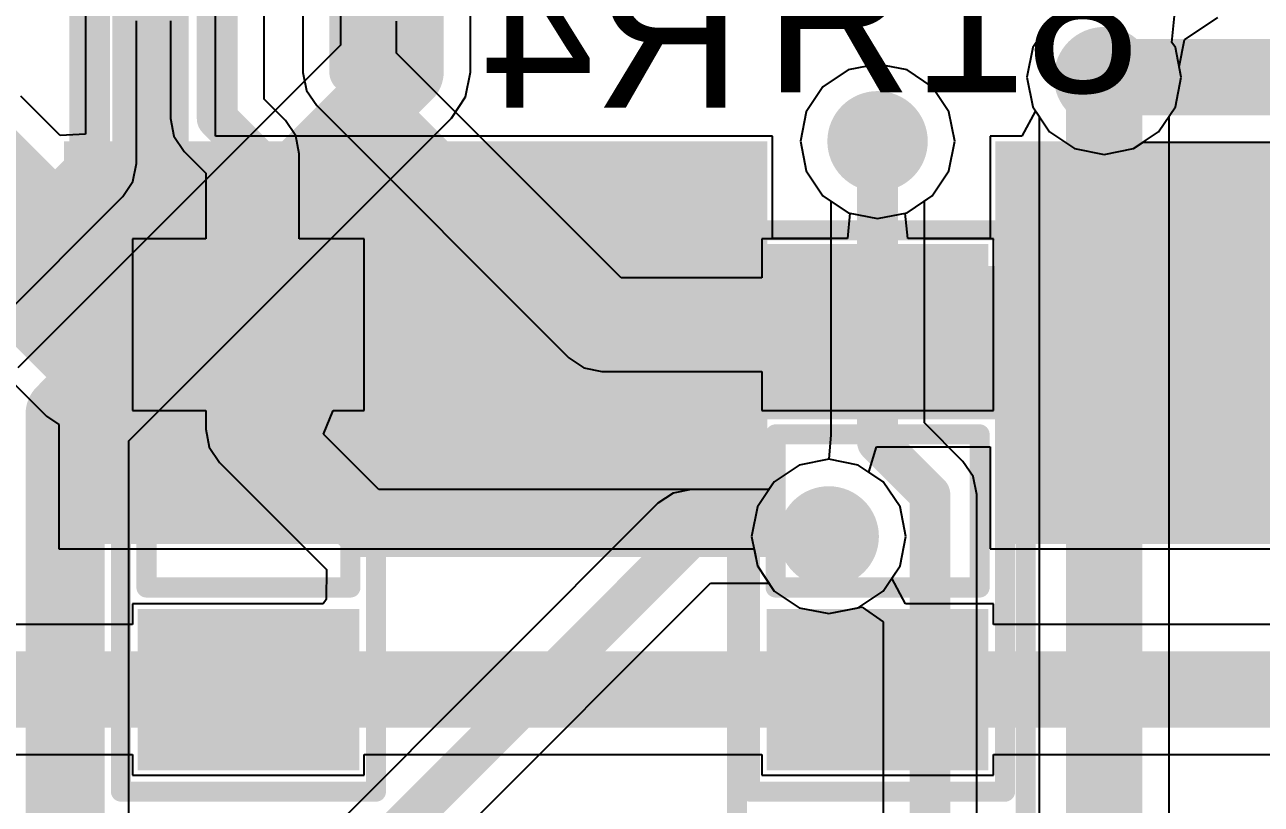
# Model space of a CAD drawing. Header units: millimetres. Extents: x 3.6 to 6.79, y 1.07 to 2.73.
# Drawn here: x 4.4573 to 4.6998, y 1.6055 to 1.7583 of the extents above; entities that cross this region are included whole.
import ezdxf

# ---------------------------------------------------------------- set-up
doc = ezdxf.new("R2010")
doc.units = ezdxf.units.MM
doc.header["$MEASUREMENT"] = 0
for name, color, linetype in [('BottomLayer', 5, 'Continuous'), ('BottomOverlay', 54, 'Continuous'), ('BottomPaste', 16, 'Continuous'), ('BottomSolder', 6, 'Continuous'), ('MidLayer1', 16, 'Continuous'), ('MidLayer2', 76, 'Continuous'), ('MultiLayer', 9, 'Continuous'), ('TopLayer', 1, 'Continuous'), ('TopOverlay', 2, 'Continuous'), ('TopPaste', 8, 'Continuous'), ('TopSolder', 216, 'Continuous'), ('ViaHoleLayer', 16, 'Continuous')]:
    doc.layers.add(name, color=color, linetype=linetype)

# ---------------------------------------------------------------- blocks, each defined once
blk = doc.blocks.new('RES_SMD_0603_97')
at = {"layer": 'TopLayer'}
for points in [[(-0.04681, -0.01772), (-0.02319, -0.01772), (-0.04681, 0.01772), (-0.02319, 0.01772)], [(0.02468, -0.01771), (0.0483, -0.01771), (0.02468, 0.01772), (0.0483, 0.01772)]]:
    blk.add_solid(points, dxfattribs=at)
at = {"layer": 'TopOverlay', "const_width": 0.00394}
for points in [[(-0.055, 0.025), (0.055, 0.025)], [(-0.055, 0.025), (-0.055, -0.025)], [(0.055, 0.025), (0.055, -0.025)], [(-0.015, 0.02), (0.015, 0.02)], [(-0.015, 0.02), (-0.015, -0.02)], [(0.015, 0.02), (0.015, -0.02)], [(-0.015, -0.02), (0.015, -0.02)], [(-0.055, -0.025), (0.035, -0.025)], [(0.035, -0.025), (0.055, -0.025)]]:
    blk.add_lwpolyline(points, dxfattribs=at)
at = {"layer": 'TopOverlay', "const_width": 0.00197}
for points in [[(-0.05599, 0.025, 1), (-0.05402, 0.025, 1)], [(-0.05599, 0.025, 1), (-0.05402, 0.025, 1)], [(0.05401, 0.025, 1), (0.05598, 0.025, 1)], [(0.05401, 0.025, 1), (0.05598, 0.025, 1)], [(-0.01599, 0.02, 1), (-0.01402, 0.02, 1)], [(-0.01599, 0.02, 1), (-0.01402, 0.02, 1)], [(0.01401, 0.02, 1), (0.01598, 0.02, 1)], [(0.01401, 0.02, 1), (0.01598, 0.02, 1)], [(-0.01599, -0.02, 1), (-0.01402, -0.02, 1)], [(-0.01599, -0.02, 1), (-0.01402, -0.02, 1)], [(0.01401, -0.02, 1), (0.01598, -0.02, 1)], [(0.01401, -0.02, 1), (0.01598, -0.02, 1)], [(-0.05599, -0.025, 1), (-0.05402, -0.025, 1)], [(-0.05599, -0.025, 1), (-0.05402, -0.025, 1)], [(0.03401, -0.025, 1), (0.03598, -0.025, 1)], [(0.03401, -0.025, 1), (0.03598, -0.025, 1)], [(0.05401, -0.025, 1), (0.05598, -0.025, 1)], [(0.05401, -0.025, 1), (0.05598, -0.025, 1)]]:
    blk.add_lwpolyline(points, format="xyb", close=True, dxfattribs=at)
at = {"layer": 'TopPaste'}
for points in [[(-0.04681, -0.01772), (-0.02319, -0.01772), (-0.04681, 0.01772), (-0.02319, 0.01772)], [(0.02468, -0.01771), (0.0483, -0.01771), (0.02468, 0.01772), (0.0483, 0.01772)]]:
    blk.add_solid(points, dxfattribs=at)
at = {"layer": 'TopSolder'}
for points in [[(-0.05081, -0.02172), (-0.01919, -0.02172), (-0.05081, 0.02172), (-0.01919, 0.02172)], [(0.02068, -0.02171), (0.0523, -0.02171), (0.02068, 0.02172), (0.0523, 0.02172)]]:
    blk.add_solid(points, dxfattribs=at)
blk = doc.blocks.new('RES_SMD_0603_98')
at = {"layer": 'TopLayer'}
for points in [[(-0.04681, -0.01772), (-0.02319, -0.01772), (-0.04681, 0.01772), (-0.02319, 0.01772)], [(0.02468, -0.01771), (0.0483, -0.01771), (0.02468, 0.01772), (0.0483, 0.01772)]]:
    blk.add_solid(points, dxfattribs=at)
at = {"layer": 'TopOverlay', "const_width": 0.00394}
for points in [[(-0.055, 0.025), (0.055, 0.025)], [(-0.055, 0.025), (-0.055, -0.025)], [(0.055, 0.025), (0.055, -0.025)], [(-0.015, 0.02), (0.015, 0.02)], [(-0.015, 0.02), (-0.015, -0.02)], [(0.015, 0.02), (0.015, -0.02)], [(-0.015, -0.02), (0.015, -0.02)], [(-0.055, -0.025), (0.035, -0.025)], [(0.035, -0.025), (0.055, -0.025)]]:
    blk.add_lwpolyline(points, dxfattribs=at)
at = {"layer": 'TopOverlay', "const_width": 0.00197}
for points in [[(-0.05599, 0.025, 1), (-0.05402, 0.025, 1)], [(-0.05599, 0.025, 1), (-0.05402, 0.025, 1)], [(0.05401, 0.025, 1), (0.05598, 0.025, 1)], [(0.05401, 0.025, 1), (0.05598, 0.025, 1)], [(-0.01599, 0.02, 1), (-0.01402, 0.02, 1)], [(-0.01599, 0.02, 1), (-0.01402, 0.02, 1)], [(0.01401, 0.02, 1), (0.01598, 0.02, 1)], [(0.01401, 0.02, 1), (0.01598, 0.02, 1)], [(-0.01599, -0.02, 1), (-0.01402, -0.02, 1)], [(-0.01599, -0.02, 1), (-0.01402, -0.02, 1)], [(0.01401, -0.02, 1), (0.01598, -0.02, 1)], [(0.01401, -0.02, 1), (0.01598, -0.02, 1)], [(-0.05599, -0.025, 1), (-0.05402, -0.025, 1)], [(-0.05599, -0.025, 1), (-0.05402, -0.025, 1)], [(0.03401, -0.025, 1), (0.03598, -0.025, 1)], [(0.03401, -0.025, 1), (0.03598, -0.025, 1)], [(0.05401, -0.025, 1), (0.05598, -0.025, 1)], [(0.05401, -0.025, 1), (0.05598, -0.025, 1)]]:
    blk.add_lwpolyline(points, format="xyb", close=True, dxfattribs=at)
at = {"layer": 'TopPaste'}
for points in [[(-0.04681, -0.01772), (-0.02319, -0.01772), (-0.04681, 0.01772), (-0.02319, 0.01772)], [(0.02468, -0.01771), (0.0483, -0.01771), (0.02468, 0.01772), (0.0483, 0.01772)]]:
    blk.add_solid(points, dxfattribs=at)
at = {"layer": 'TopSolder'}
for points in [[(-0.05081, -0.02172), (-0.01919, -0.02172), (-0.05081, 0.02172), (-0.01919, 0.02172)], [(0.02068, -0.02171), (0.0523, -0.02171), (0.02068, 0.02172), (0.0523, 0.02172)]]:
    blk.add_solid(points, dxfattribs=at)
blk = doc.blocks.new('RES_SMD_2512_B_101')
at = {"layer": 'BottomLayer'}
blk.add_solid([(-0.16141, 0.05996), (-0.16141, -0.06996), (-0.09054, 0.05996), (-0.09054, -0.06996)], dxfattribs=at)
at = {"layer": 'BottomOverlay', "const_width": 0.00394}
for points in [[(-0.12598, -0.06799), (-0.12598, 0.05799)], [(0.12599, -0.06799), (-0.12598, -0.06799)]]:
    blk.add_lwpolyline(points, dxfattribs=at)
at = {"layer": 'BottomOverlay', "const_width": 0.00197}
blk.add_lwpolyline([(-0.12696, -0.06799, 1), (-0.12499, -0.06799, 1)], format="xyb", close=True, dxfattribs=at)
blk.add_lwpolyline([(-0.12696, -0.06799, 1), (-0.12499, -0.06799, 1)], format="xyb", close=True, dxfattribs=at)
at = {"layer": 'BottomPaste'}
blk.add_solid([(-0.16141, 0.05996), (-0.16141, -0.06996), (-0.09054, 0.05996), (-0.09054, -0.06996)], dxfattribs=at)
at = {"layer": 'BottomSolder'}
blk.add_solid([(-0.16541, 0.06396), (-0.16541, -0.07396), (-0.08654, 0.06396), (-0.08654, -0.07396)], dxfattribs=at)
blk = doc.blocks.new('RES_SMD_2512_B_108')
at = {"layer": 'BottomLayer'}
blk.add_solid([(-0.16141, 0.05996), (-0.16141, -0.06996), (-0.09054, 0.05996), (-0.09054, -0.06996)], dxfattribs=at)
at = {"layer": 'BottomOverlay', "const_width": 0.00394}
for points in [[(0.12599, 0.05799), (-0.12598, 0.05799)], [(-0.12598, -0.06799), (-0.12598, 0.05799)], [(0.12599, -0.06799), (-0.12598, -0.06799)]]:
    blk.add_lwpolyline(points, dxfattribs=at)
at = {"layer": 'BottomOverlay', "const_width": 0.00197}
for points in [[(-0.12696, 0.05799, 1), (-0.12499, 0.05799, 1)], [(-0.12696, 0.05799, 1), (-0.12499, 0.05799, 1)], [(-0.12696, -0.06799, 1), (-0.12499, -0.06799, 1)], [(-0.12696, -0.06799, 1), (-0.12499, -0.06799, 1)]]:
    blk.add_lwpolyline(points, format="xyb", close=True, dxfattribs=at)
at = {"layer": 'BottomPaste'}
blk.add_solid([(-0.16141, 0.05996), (-0.16141, -0.06996), (-0.09054, 0.05996), (-0.09054, -0.06996)], dxfattribs=at)
at = {"layer": 'BottomSolder'}
blk.add_solid([(-0.16541, 0.06396), (-0.16541, -0.07396), (-0.08654, 0.06396), (-0.08654, -0.07396)], dxfattribs=at)

msp = doc.modelspace()

# ---------------------------------------------------------------- linework, layer by layer
at = {"layer": 'BottomLayer'}
for p, q in [((4.46926, 1.76696), (4.46926, 1.73683)), ((4.49474, 1.73641), (4.49474, 1.76696)), ((4.6583, 1.7587), (4.65502, 1.75379)), ((4.65502, 1.75379), (4.65387, 1.748)), ((4.61878, 1.74941), (4.61387, 1.74613)), ((4.62457, 1.75056), (4.61878, 1.74941)), ((4.63037, 1.74941), (4.62457, 1.75056)), ((4.63527, 1.74613), (4.63037, 1.74941)), ((4.61387, 1.74613), (4.61059, 1.74122)), ((4.63856, 1.74122), (4.63527, 1.74613)), ((4.65387, 1.748), (4.65502, 1.74221)), ((4.46426, 1.73658), (4.45659, 1.74425)), ((4.61059, 1.74122), (4.60944, 1.73543)), ((4.63971, 1.73543), (4.63856, 1.74122)), ((4.65555, 1.74141), (4.65288, 1.73641)), ((4.65502, 1.74221), (4.65555, 1.74141)), ((4.46926, 1.73683), (4.46426, 1.73658)), ((4.60396, 1.73641), (4.49474, 1.73641)), ((4.60396, 1.71637), (4.60396, 1.73641)), ((4.65288, 1.73641), (4.64664, 1.73641)), ((4.64664, 1.73641), (4.64664, 1.71637)), ((4.60944, 1.73543), (4.61059, 1.72963)), ((4.63856, 1.72963), (4.63971, 1.73543)), ((4.61059, 1.72963), (4.61387, 1.72473)), ((4.63527, 1.72473), (4.63856, 1.72963)), ((4.61387, 1.72473), (4.61878, 1.72144)), ((4.63037, 1.72144), (4.63527, 1.72473)), ((4.61916, 1.72137), (4.61867, 1.71637)), ((4.61878, 1.72144), (4.61916, 1.72137)), ((4.62998, 1.72137), (4.63037, 1.72144)), ((4.63048, 1.71637), (4.62998, 1.72137)), ((4.61867, 1.71637), (4.60396, 1.71637)), ((4.64664, 1.71637), (4.63048, 1.71637)), ((4.43373, 1.70944), (4.4616, 1.68156)), ((4.4616, 1.68156), (4.46404, 1.67993)), ((4.46404, 1.67993), (4.46404, 1.65554)), ((4.62288, 1.67059), (4.6244, 1.67559)), ((4.6244, 1.67559), (4.64664, 1.67559)), ((4.64664, 1.67559), (4.64664, 1.65554)), ((4.6257, 1.6687), (4.62288, 1.67059)), ((4.62898, 1.66379), (4.6257, 1.6687)), ((4.63013, 1.658), (4.62898, 1.66379)), ((4.62898, 1.65221), (4.63013, 1.658)), ((4.46404, 1.65554), (4.60036, 1.65554)), ((4.60036, 1.65554), (4.60102, 1.65221)), ((4.64664, 1.65554), (4.78278, 1.65554)), ((4.60102, 1.65221), (4.6043, 1.6473)), ((4.6257, 1.6473), (4.62898, 1.65221)), ((4.6043, 1.6473), (4.60921, 1.64402)), ((4.62079, 1.64402), (4.6257, 1.6473)), ((4.60921, 1.64402), (4.615, 1.64287)), ((4.615, 1.64287), (4.62079, 1.64402))]:
    msp.add_line(p, q, dxfattribs=at)
for points, const_width in [([(4.482, 1.70195), (4.482, 1.80976)], 0.015), ([(4.44217, 1.72983), (4.47602, 1.69598)], 0.03), ([(4.47602, 1.69598), (4.534, 1.69598)], 0.03), ([(4.534, 1.69598), (4.7166, 1.69598)], 0.03), ([(4.47602, 1.69598), (4.482, 1.70195)], 0.015)]:
    msp.add_lwpolyline(points, dxfattribs=dict(at, const_width=const_width))
for points, const_width in [([(4.66408, 1.748, 1), (4.67392, 1.748, 1)], 0.00984), ([(4.61965, 1.73543, 1), (4.6295, 1.73543, 1)], 0.00984), ([(4.46852, 1.69598, 1), (4.48352, 1.69598, 1)], 0.015), ([(4.46852, 1.69598, 1), (4.48352, 1.69598, 1)], 0.015), ([(4.5265, 1.69598, 1), (4.5415, 1.69598, 1)], 0.015), ([(4.5265, 1.69598, 1), (4.5415, 1.69598, 1)], 0.015), ([(4.47825, 1.70195, 1), (4.48575, 1.70195, 1)], 0.0075), ([(4.47825, 1.70195, 1), (4.48575, 1.70195, 1)], 0.0075), ([(4.47227, 1.69598, 1), (4.47977, 1.69598, 1)], 0.0075), ([(4.61008, 1.658, 1), (4.61992, 1.658, 1)], 0.00984)]:
    msp.add_lwpolyline(points, format="xyb", close=True, dxfattribs=dict(at, const_width=const_width))
at = {"layer": 'MidLayer1'}
for p, q in [((4.51926, 1.88236), (4.51926, 1.75428)), ((4.54474, 1.749), (4.54474, 1.88236)), ((4.6583, 1.7587), (4.65502, 1.75379)), ((4.68474, 1.75531), (4.69131, 1.75969)), ((4.51926, 1.75428), (4.45599, 1.69101)), ((4.65502, 1.75379), (4.65387, 1.748)), ((4.68373, 1.75001), (4.68474, 1.75531)), ((4.54377, 1.74412), (4.54474, 1.749)), ((4.61878, 1.74941), (4.61387, 1.74613)), ((4.62457, 1.75056), (4.61878, 1.74941)), ((4.63037, 1.74941), (4.62457, 1.75056)), ((4.63527, 1.74613), (4.63037, 1.74941)), ((4.68413, 1.748), (4.68373, 1.75001)), ((4.61387, 1.74613), (4.61059, 1.74122)), ((4.63856, 1.74122), (4.63527, 1.74613)), ((4.65387, 1.748), (4.65502, 1.74221)), ((4.68298, 1.74221), (4.68413, 1.748)), ((4.54101, 1.73999), (4.54377, 1.74412)), ((4.61059, 1.74122), (4.60944, 1.73543)), ((4.63971, 1.73543), (4.63856, 1.74122)), ((4.65502, 1.74221), (4.65626, 1.74036)), ((4.68174, 1.74036), (4.68298, 1.74221)), ((4.47774, 1.67672), (4.54101, 1.73999)), ((4.65626, 1.74036), (4.65626, 1.58728)), ((4.68174, 1.582), (4.68174, 1.74036)), ((4.60944, 1.73543), (4.61059, 1.72963)), ((4.63856, 1.72963), (4.63971, 1.73543)), ((4.61059, 1.72963), (4.61387, 1.72473)), ((4.63527, 1.72473), (4.63856, 1.72963)), ((4.61387, 1.72473), (4.6154, 1.72371)), ((4.63375, 1.72371), (4.63527, 1.72473)), ((4.6154, 1.72371), (4.6154, 1.67792)), ((4.63375, 1.68029), (4.63375, 1.72371)), ((4.64133, 1.67271), (4.63375, 1.68029)), ((4.47774, 1.29264), (4.47774, 1.67672)), ((4.6154, 1.67792), (4.615, 1.67313)), ((4.60921, 1.67198), (4.6043, 1.6687)), ((4.615, 1.67313), (4.60921, 1.67198)), ((4.64332, 1.66973), (4.64133, 1.67271)), ((4.6043, 1.6687), (4.60328, 1.66718)), ((4.64402, 1.66622), (4.64332, 1.66973)), ((4.58449, 1.66648), (4.58151, 1.66449)), ((4.588, 1.66718), (4.58449, 1.66648)), ((4.60328, 1.66718), (4.588, 1.66718)), ((4.64402, 1.59684), (4.64402, 1.66622)), ((4.58151, 1.66449), (4.50646, 1.58944)), ((4.52212, 1.57915), (4.5918, 1.64882)), ((4.5918, 1.64882), (4.60328, 1.64882)), ((4.60328, 1.64882), (4.6043, 1.6473)), ((4.6043, 1.6473), (4.60921, 1.64402)), ((4.62067, 1.64399), (4.62157, 1.64415)), ((4.62157, 1.64415), (4.62567, 1.64126)), ((4.60921, 1.64402), (4.615, 1.64287)), ((4.615, 1.64287), (4.62067, 1.64399)), ((4.62567, 1.64126), (4.62567, 1.60064))]:
    msp.add_line(p, q, dxfattribs=at)
for points, const_width in [([(4.532, 1.749), (4.532, 1.89)], 0.015), ([(4.465, 1.682), (4.532, 1.749)], 0.015), ([(4.669, 1.582), (4.669, 1.748)], 0.015), ([(4.62457, 1.67649), (4.62457, 1.73543)], 0.008), ([(4.465, 1.288), (4.465, 1.682)], 0.015), ([(4.62457, 1.67649), (4.63484, 1.66622)], 0.008), ([(4.63484, 1.59684), (4.63484, 1.66622)], 0.008), ([(4.51295, 1.58295), (4.588, 1.658)], 0.008), ([(4.588, 1.658), (4.615, 1.658)], 0.008)]:
    msp.add_lwpolyline(points, dxfattribs=dict(at, const_width=const_width))
for points, const_width in [([(4.52825, 1.749, 1), (4.53575, 1.749, 1)], 0.0075), ([(4.52825, 1.749, 1), (4.53575, 1.749, 1)], 0.0075), ([(4.66408, 1.748, 1), (4.67392, 1.748, 1)], 0.00984), ([(4.66525, 1.748, 1), (4.67275, 1.748, 1)], 0.0075), ([(4.61965, 1.73543, 1), (4.6295, 1.73543, 1)], 0.00984), ([(4.62257, 1.73543, 1), (4.62657, 1.73543, 1)], 0.004), ([(4.46125, 1.682, 1), (4.46875, 1.682, 1)], 0.0075), ([(4.46125, 1.682, 1), (4.46875, 1.682, 1)], 0.0075), ([(4.62257, 1.67649, 1), (4.62657, 1.67649, 1)], 0.004), ([(4.62257, 1.67649, 1), (4.62657, 1.67649, 1)], 0.004), ([(4.63284, 1.66622, 1), (4.63684, 1.66622, 1)], 0.004), ([(4.63284, 1.66622, 1), (4.63684, 1.66622, 1)], 0.004), ([(4.61008, 1.658, 1), (4.61992, 1.658, 1)], 0.00984), ([(4.586, 1.658, 1), (4.59, 1.658, 1)], 0.004), ([(4.586, 1.658, 1), (4.59, 1.658, 1)], 0.004), ([(4.613, 1.658, 1), (4.617, 1.658, 1)], 0.004)]:
    msp.add_lwpolyline(points, format="xyb", close=True, dxfattribs=dict(at, const_width=const_width))
at = {"layer": 'MidLayer2'}
for p, q in [((4.6583, 1.7587), (4.65502, 1.75379)), ((4.68229, 1.75482), (4.68279, 1.76002)), ((4.65502, 1.75379), (4.65387, 1.748)), ((4.68298, 1.75379), (4.68229, 1.75482)), ((4.68413, 1.748), (4.68298, 1.75379)), ((4.61878, 1.74941), (4.61387, 1.74613)), ((4.62457, 1.75056), (4.61878, 1.74941)), ((4.63037, 1.74941), (4.62457, 1.75056)), ((4.63527, 1.74613), (4.63037, 1.74941)), ((4.61387, 1.74613), (4.61059, 1.74122)), ((4.63856, 1.74122), (4.63527, 1.74613)), ((4.65387, 1.748), (4.65502, 1.74221)), ((4.68298, 1.74221), (4.68413, 1.748)), ((4.61059, 1.74122), (4.60944, 1.73543)), ((4.63971, 1.73543), (4.63856, 1.74122)), ((4.65502, 1.74221), (4.6583, 1.7373)), ((4.6797, 1.7373), (4.68298, 1.74221)), ((4.6583, 1.7373), (4.66321, 1.73402)), ((4.67479, 1.73402), (4.6797, 1.7373)), ((4.60944, 1.73543), (4.61059, 1.72963)), ((4.63856, 1.72963), (4.63971, 1.73543)), ((4.66321, 1.73402), (4.669, 1.73287)), ((4.669, 1.73287), (4.67479, 1.73402)), ((4.61059, 1.72963), (4.61387, 1.72473)), ((4.63527, 1.72473), (4.63856, 1.72963)), ((4.61387, 1.72473), (4.61878, 1.72144)), ((4.63037, 1.72144), (4.63527, 1.72473)), ((4.61878, 1.72144), (4.62457, 1.72029)), ((4.62457, 1.72029), (4.63037, 1.72144)), ((4.60921, 1.67198), (4.6043, 1.6687)), ((4.615, 1.67313), (4.60921, 1.67198)), ((4.62079, 1.67198), (4.615, 1.67313)), ((4.6257, 1.6687), (4.62079, 1.67198)), ((4.6043, 1.6687), (4.60102, 1.66379)), ((4.62898, 1.66379), (4.6257, 1.6687)), ((4.60102, 1.66379), (4.59987, 1.658)), ((4.63013, 1.658), (4.62898, 1.66379)), ((4.59987, 1.658), (4.60102, 1.65221)), ((4.62898, 1.65221), (4.63013, 1.658)), ((4.60102, 1.65221), (4.6043, 1.6473)), ((4.6257, 1.6473), (4.62898, 1.65221)), ((4.6043, 1.6473), (4.60921, 1.64402)), ((4.62079, 1.64402), (4.6257, 1.6473)), ((4.60921, 1.64402), (4.615, 1.64287)), ((4.615, 1.64287), (4.62079, 1.64402))]:
    msp.add_line(p, q, dxfattribs=at)
at = {"layer": 'MidLayer2', "const_width": 0.00984}
for points in [[(4.66408, 1.748, 1), (4.67392, 1.748, 1)], [(4.61965, 1.73543, 1), (4.6295, 1.73543, 1)], [(4.61008, 1.658, 1), (4.61992, 1.658, 1)]]:
    msp.add_lwpolyline(points, format="xyb", close=True, dxfattribs=at)
at = {"layer": 'MultiLayer', "const_width": 0.00984}
for points in [[(4.66408, 1.748, 1), (4.67392, 1.748, 1)], [(4.61965, 1.73543, 1), (4.6295, 1.73543, 1)], [(4.61008, 1.658, 1), (4.61992, 1.658, 1)]]:
    msp.add_lwpolyline(points, format="xyb", close=True, dxfattribs=at)
at = {"layer": 'TopLayer'}
for p, q in [((4.50426, 1.74372), (4.50426, 1.76054)), ((4.5119, 1.76054), (4.5119, 1.74892)), ((4.47926, 1.73108), (4.47926, 1.75901)), ((4.4859, 1.75901), (4.4859, 1.73992)), ((4.53026, 1.75272), (4.53026, 1.759)), ((4.6583, 1.7587), (4.65502, 1.75379)), ((4.65502, 1.75379), (4.65387, 1.748)), ((4.57431, 1.70866), (4.53026, 1.75272)), ((4.5119, 1.74892), (4.5126, 1.74541)), ((4.61878, 1.74941), (4.61387, 1.74613)), ((4.62457, 1.75056), (4.61878, 1.74941)), ((4.63037, 1.74941), (4.62457, 1.75056)), ((4.63527, 1.74613), (4.63037, 1.74941)), ((4.61387, 1.74613), (4.61059, 1.74122)), ((4.63856, 1.74122), (4.63527, 1.74613)), ((4.65387, 1.748), (4.65502, 1.74221)), ((4.50849, 1.73949), (4.50426, 1.74372)), ((4.5126, 1.74541), (4.51459, 1.74243)), ((4.51459, 1.74243), (4.56402, 1.693)), ((4.61059, 1.74122), (4.60944, 1.73543)), ((4.63971, 1.73543), (4.63856, 1.74122)), ((4.65502, 1.74221), (4.6583, 1.7373)), ((4.4859, 1.73992), (4.4866, 1.73641)), ((4.51048, 1.73651), (4.50849, 1.73949)), ((4.4866, 1.73641), (4.48859, 1.73343)), ((4.51118, 1.733), (4.51048, 1.73651)), ((4.6583, 1.7373), (4.66321, 1.73402)), ((4.60944, 1.73543), (4.61059, 1.72963)), ((4.63856, 1.72963), (4.63971, 1.73543)), ((4.66321, 1.73402), (4.669, 1.73287)), ((4.669, 1.73287), (4.67479, 1.73402)), ((4.67479, 1.73402), (4.67664, 1.73526)), ((4.67664, 1.73526), (4.737, 1.73526)), ((4.48859, 1.73343), (4.49282, 1.7292)), ((4.51118, 1.7163), (4.51118, 1.733)), ((4.47856, 1.72757), (4.47926, 1.73108)), ((4.49282, 1.7292), (4.49282, 1.7163)), ((4.61059, 1.72963), (4.61387, 1.72473)), ((4.63527, 1.72473), (4.63856, 1.72963)), ((4.47657, 1.72459), (4.47856, 1.72757)), ((4.44766, 1.69569), (4.47657, 1.72459)), ((4.61387, 1.72473), (4.6154, 1.72371)), ((4.63375, 1.72371), (4.63527, 1.72473)), ((4.6154, 1.72371), (4.6154, 1.7163)), ((4.63375, 1.7163), (4.63375, 1.72371)), ((4.49282, 1.7163), (4.47849, 1.7163)), ((4.47849, 1.7163), (4.47849, 1.68268)), ((4.52392, 1.7163), (4.51118, 1.7163)), ((4.52392, 1.68268), (4.52392, 1.7163)), ((4.6154, 1.7163), (4.60186, 1.7163)), ((4.60186, 1.7163), (4.60186, 1.70866)), ((4.64729, 1.7163), (4.63375, 1.7163)), ((4.64729, 1.68268), (4.64729, 1.7163)), ((4.60186, 1.70866), (4.57431, 1.70866)), ((4.56402, 1.693), (4.567, 1.69101)), ((4.567, 1.69101), (4.57051, 1.69031)), ((4.57051, 1.69031), (4.60186, 1.69031)), ((4.60186, 1.69031), (4.60186, 1.68268)), ((4.47849, 1.68268), (4.49282, 1.68268)), ((4.49282, 1.68268), (4.49282, 1.679)), ((4.51592, 1.67806), (4.51783, 1.68268)), ((4.51783, 1.68268), (4.52392, 1.68268)), ((4.60186, 1.68268), (4.64729, 1.68268)), ((4.49282, 1.679), (4.49352, 1.67549)), ((4.5268, 1.66718), (4.51592, 1.67806)), ((4.49352, 1.67549), (4.49551, 1.67251)), ((4.49551, 1.67251), (4.51651, 1.65151)), ((4.60921, 1.67198), (4.6043, 1.6687)), ((4.615, 1.67313), (4.60921, 1.67198)), ((4.62079, 1.67198), (4.615, 1.67313)), ((4.6257, 1.6687), (4.62079, 1.67198)), ((4.6043, 1.6687), (4.60328, 1.66718)), ((4.62898, 1.66379), (4.6257, 1.6687)), ((4.60328, 1.66718), (4.5268, 1.66718)), ((4.63013, 1.658), (4.62898, 1.66379)), ((4.62898, 1.65221), (4.63013, 1.658)), ((4.51651, 1.65151), (4.51642, 1.64562)), ((4.62738, 1.64981), (4.62898, 1.65221)), ((4.63005, 1.64481), (4.62738, 1.64981)), ((4.51585, 1.64481), (4.47849, 1.64481)), ((4.47849, 1.64481), (4.47849, 1.64074)), ((4.51642, 1.64562), (4.51585, 1.64481)), ((4.6473, 1.64481), (4.63005, 1.64481)), ((4.6473, 1.64074), (4.6473, 1.64481)), ((4.47849, 1.64074), (4.40056, 1.64074)), ((4.72523, 1.64074), (4.6473, 1.64074)), ((4.40056, 1.61525), (4.47849, 1.61525)), ((4.47849, 1.61525), (4.47849, 1.61119)), ((4.52393, 1.61119), (4.52393, 1.61525)), ((4.52393, 1.61525), (4.60186, 1.61525)), ((4.60186, 1.61525), (4.60186, 1.61119)), ((4.6473, 1.61119), (4.6473, 1.61525)), ((4.6473, 1.61525), (4.72523, 1.61525)), ((4.47849, 1.61119), (4.52393, 1.61119)), ((4.60186, 1.61119), (4.6473, 1.61119))]:
    msp.add_line(p, q, dxfattribs=at)
for points, const_width in [([(4.47008, 1.73108), (4.47008, 1.798)], 0.008), ([(4.49508, 1.73992), (4.49508, 1.798)], 0.008), ([(4.52108, 1.74892), (4.52108, 1.798)], 0.008), ([(4.669, 1.748), (4.737, 1.748)], 0.015), ([(4.52108, 1.74892), (4.57051, 1.69949)], 0.008), ([(4.49508, 1.73992), (4.502, 1.733)], 0.008), ([(4.62457, 1.69949), (4.62457, 1.73543)], 0.008), ([(4.502, 1.679), (4.502, 1.733)], 0.008), ([(4.43849, 1.69949), (4.47008, 1.73108)], 0.008), ([(4.57051, 1.69949), (4.62457, 1.69949)], 0.008), ([(4.502, 1.679), (4.523, 1.658)], 0.008), ([(4.523, 1.658), (4.615, 1.658)], 0.008), ([(4.37784, 1.628), (4.50121, 1.628)], 0.015), ([(4.50121, 1.628), (4.62458, 1.628)], 0.015), ([(4.62458, 1.628), (4.74795, 1.628)], 0.015)]:
    msp.add_lwpolyline(points, dxfattribs=dict(at, const_width=const_width))
for points, const_width in [([(4.66408, 1.748, 1), (4.67392, 1.748, 1)], 0.00984), ([(4.66525, 1.748, 1), (4.67275, 1.748, 1)], 0.0075), ([(4.51908, 1.74892, 1), (4.52308, 1.74892, 1)], 0.004), ([(4.51908, 1.74892, 1), (4.52308, 1.74892, 1)], 0.004), ([(4.49308, 1.73992, 1), (4.49708, 1.73992, 1)], 0.004), ([(4.49308, 1.73992, 1), (4.49708, 1.73992, 1)], 0.004), ([(4.61965, 1.73543, 1), (4.6295, 1.73543, 1)], 0.00984), ([(4.62257, 1.73543, 1), (4.62657, 1.73543, 1)], 0.004), ([(4.5, 1.733, 1), (4.504, 1.733, 1)], 0.004), ([(4.5, 1.733, 1), (4.504, 1.733, 1)], 0.004), ([(4.46808, 1.73108, 1), (4.47208, 1.73108, 1)], 0.004), ([(4.46808, 1.73108, 1), (4.47208, 1.73108, 1)], 0.004), ([(4.56851, 1.69949, 1), (4.57251, 1.69949, 1)], 0.004), ([(4.56851, 1.69949, 1), (4.57251, 1.69949, 1)], 0.004), ([(4.62257, 1.69949, 1), (4.62657, 1.69949, 1)], 0.004), ([(4.62257, 1.69949, 1), (4.62657, 1.69949, 1)], 0.004), ([(4.5, 1.679, 1), (4.504, 1.679, 1)], 0.004), ([(4.5, 1.679, 1), (4.504, 1.679, 1)], 0.004), ([(4.61008, 1.658, 1), (4.61992, 1.658, 1)], 0.00984), ([(4.521, 1.658, 1), (4.525, 1.658, 1)], 0.004), ([(4.521, 1.658, 1), (4.525, 1.658, 1)], 0.004), ([(4.613, 1.658, 1), (4.617, 1.658, 1)], 0.004), ([(4.49746, 1.628, 1), (4.50496, 1.628, 1)], 0.0075), ([(4.49746, 1.628, 1), (4.50496, 1.628, 1)], 0.0075), ([(4.62083, 1.628, 1), (4.62833, 1.628, 1)], 0.0075), ([(4.62083, 1.628, 1), (4.62833, 1.628, 1)], 0.0075)]:
    msp.add_lwpolyline(points, format="xyb", close=True, dxfattribs=dict(at, const_width=const_width))
at = {"layer": 'ViaHoleLayer', "const_width": 0.00591}
for points in [[(4.66605, 1.748, 1), (4.67195, 1.748, 1)], [(4.62162, 1.73543, 1), (4.62753, 1.73543, 1)], [(4.61205, 1.658, 1), (4.61795, 1.658, 1)]]:
    msp.add_lwpolyline(points, format="xyb", close=True, dxfattribs=at)

# ---------------------------------------------------------------- block references
for name, p, rotation in [('RES_SMD_2512_B_108', (4.539, 1.57), 270), ('RES_SMD_2512_B_101', (4.7216, 1.57), 270), ('RES_SMD_0603_98', (4.50121, 1.663), 90), ('RES_SMD_0603_97', (4.62458, 1.663), 90)]:
    msp.add_blockref(name, p, dxfattribs=dict(rotation=rotation))

# ---------------------------------------------------------------- texts
at = {"layer": 'BottomOverlay', "text_generation_flag": 2}
msp.add_text('R4', height=0.03, dxfattribs=at).set_placement((4.598, 1.742))
at = {"layer": 'TopOverlay'}
msp.add_text('R18', height=0.03, dxfattribs=at).set_placement((4.60238, 1.745))

doc.saveas('drawing.dxf')
